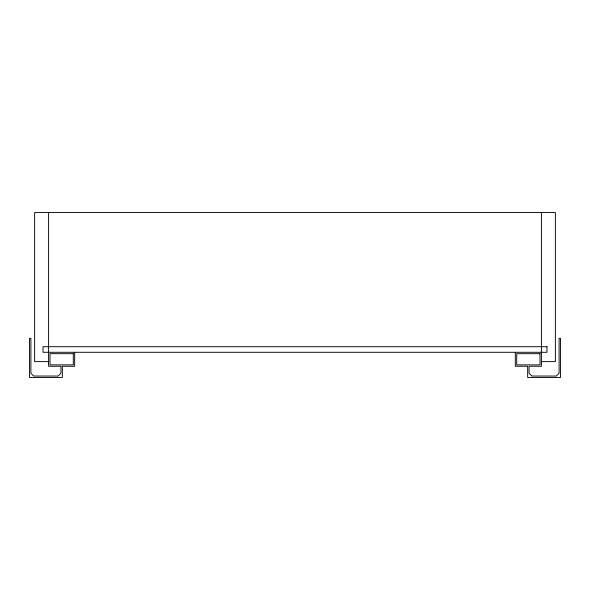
<?xml version="1.0" encoding="UTF-8"?>
<svg xmlns="http://www.w3.org/2000/svg" width="590" height="590" viewBox="0 0 590 590"><rect width="100%" height="100%" fill="white"/><g stroke="black" fill="none" stroke-linecap="round" stroke-linejoin="round"><path stroke-width="0.89" d="M48.594 361.611L34.626 361.611L34.626 212.555L555.374 212.555L555.374 361.611L541.406 361.611M541.406 212.555L541.406 366.265L529.06 366.265L529.06 373.256L531.856 376.044L556.311 376.044L559.106 373.256L559.106 338.321L560.5 338.321L560.5 377.445L527.659 377.445L527.659 366.265L515.321 366.265L515.321 352.289M74.679 352.289L74.679 366.265L62.341 366.265L62.341 377.445L29.5 377.445L29.5 338.321L30.894 338.321L30.894 373.256L33.689 376.044L58.145 376.044L60.94 373.256L60.94 366.265L48.594 366.265L48.594 212.555M546.989 346.706L43.011 346.706L43.011 352.289L546.989 352.289L546.989 346.706M73.285 353.69L49.995 353.69L49.995 364.871L73.285 364.871L73.285 353.69M540.005 353.69L516.715 353.69L516.715 364.871L540.005 364.871L540.005 353.69"/></g></svg>
